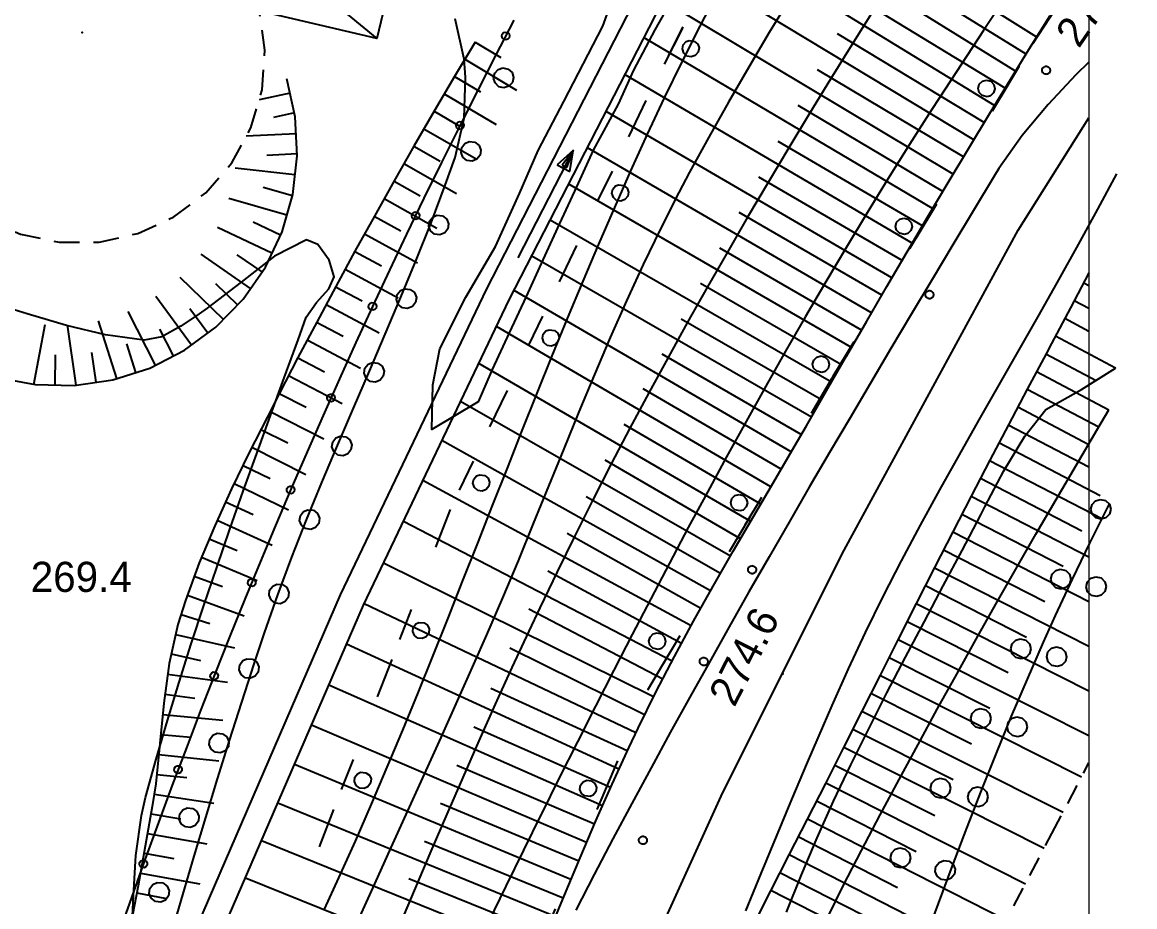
# Model space of a CAD drawing. Extents: x 1518652 to 1519378, y 5069750 to 5070202.
# Drawn here: x 1519034 to 1519089.3, y 5070062.6 to 5070106.6 of the extents above; entities that cross this region are included whole.
import ezdxf

# ---------------------------------------------------------------- set-up
doc = ezdxf.new("R2010")
doc.units = 0
doc.header["$MEASUREMENT"] = 0
for name, pattern in [('L04', [0]), ('L10', [1.7, 1, -0.7]), ('L42', [8, -3, 2, -3])]:
    doc.linetypes.add(name, pattern=pattern)
for name, color, linetype in [('1100_FSbinario', 5, 'Continuous'), ('2321_PEDmarciap', 1, 'L10'), ('3007_TETTOIE', 2, 'Continuous'), ('3054_CANCmuro', 1, 'L04'), ('3854_MTtr', 4, 'Continuous'), ('4112_corrente', 1, 'Continuous'), ('4231_SCOLINA', 2, 'Continuous'), ('5110_FILAREalb', 1, 'Continuous'), ('5200_LIMbosco', 1, 'L42'), ('7010_CLDirett', 3, 'Continuous'), ('7012_CLInter', 6, 'Continuous'), ('7111_SCARciglio', 1, 'Continuous'), ('7112_SCARpiede', 1, 'L10'), ('7113_SCARvest', 6, 'Continuous'), ('8321_PQTerra', 2, 'Continuous'), ('SCM_Diagonali', 6, 'Continuous')]:
    doc.layers.add(name, color=color, linetype=linetype)
doc.styles.add('Style00', font='Leroy', dxfattribs={"height": 0.2})

# ---------------------------------------------------------------- blocks, each defined once
blk = doc.blocks.new('S37')
at = {"linetype": 'Continuous'}
for p, q in [((-0.99, -0.01), (-0.97, 0.17)), ((-0.97, 0.17), (-0.93, 0.33)), ((-0.93, 0.33), (-0.87, 0.47)), ((-0.87, 0.47), (-0.79, 0.6)), ((-0.79, 0.6), (-0.68, 0.71)), ((-0.68, 0.71), (-0.58, 0.8)), ((-0.58, 0.8), (-0.49, 0.87)), ((-0.49, 0.87), (-0.37, 0.93)), ((-0.37, 0.93), (-0.26, 0.97)), ((-0.26, 0.97), (-0.13, 0.99)), ((-0.13, 0.99), (-0.01, 1)), ((-0.01, 1), (0.15, 0.99)), ((0.15, 0.99), (0.35, 0.94)), ((0.35, 0.94), (0.55, 0.82)), ((0.55, 0.82), (0.68, 0.73)), ((0.68, 0.73), (0.77, 0.62)), ((0.77, 0.62), (0.87, 0.5)), ((0.87, 0.5), (0.93, 0.39)), ((0.93, 0.39), (0.99, 0.23)), ((0.99, 0.23), (1.01, 0.09)), ((1.01, 0.09), (1.03, -0.03)), ((-0.97, -0.15), (-0.99, -0.01)), ((-0.94, -0.26), (-0.97, -0.15)), ((-0.9, -0.4), (-0.94, -0.26)), ((-0.84, -0.51), (-0.9, -0.4)), ((-0.78, -0.61), (-0.84, -0.51)), ((-0.66, -0.71), (-0.78, -0.61)), ((-0.57, -0.8), (-0.66, -0.71)), ((-0.49, -0.87), (-0.57, -0.8)), ((-0.36, -0.93), (-0.49, -0.87)), ((-0.22, -0.98), (-0.36, -0.93)), ((-0.06, -1.01), (-0.22, -0.98)), ((0.07, -1.02), (-0.06, -1.01)), ((0.22, -1.01), (0.07, -1.02)), ((0.36, -0.97), (0.22, -1.01)), ((0.52, -0.89), (0.36, -0.97)), ((0.65, -0.81), (0.52, -0.89)), ((0.78, -0.68), (0.65, -0.81)), ((0.87, -0.56), (0.78, -0.68)), ((0.93, -0.45), (0.87, -0.56)), ((0.98, -0.3), (0.93, -0.45)), ((1.01, -0.17), (0.98, -0.3)), ((1.03, -0.03), (1.01, -0.17))]:
    blk.add_line(p, q, dxfattribs=at)
blk = doc.blocks.new('Q0050033')
at = {"linetype": 'Continuous'}
for p, q in [((-0.494, -0.007), (-0.432, 0.248)), ((-0.432, 0.248), (-0.25, 0.429)), ((-0.25, 0.429), (-0.003, 0.496)), ((-0.003, 0.496), (0.245, 0.431)), ((0.245, 0.431), (0.428, 0.253)), ((0.428, 0.253), (0.499, -0.001)), ((-0.412, -0.274), (-0.494, -0.007)), ((-0.243, -0.434), (-0.412, -0.274)), ((0.002, -0.497), (-0.243, -0.434)), ((0.246, -0.431), (0.002, -0.497)), ((0.425, -0.253), (0.246, -0.431)), ((0.499, -0.001), (0.425, -0.253))]:
    blk.add_line(p, q, dxfattribs=at)
blk = doc.blocks.new('S69')
at = {"linetype": 'Continuous'}
for p, q in [((-0.01, 6.011), (-0.391, 4.986)), ((-0.01, 5.97), (-0.159, 5.085)), ((-0.01, -0.012), (-0.01, 6.011)), ((0.1, 5.085), (-0.01, 6.011)), ((0.318, 4.986), (-0.01, 5.97)), ((-0.391, 4.986), (0.318, 4.986)), ((-0.159, 5.085), (0.1, 5.085))]:
    blk.add_line(p, q, dxfattribs=at)
blk = doc.blocks.new('Q0050013')
at = {"linetype": 'Continuous'}
for p, q in [((-0.194, -0.003), (-0.17, 0.098)), ((-0.17, 0.098), (-0.099, 0.169)), ((-0.099, 0.169), (-0.001, 0.195)), ((-0.001, 0.195), (0.096, 0.17)), ((0.096, 0.17), (0.169, 0.1)), ((0.169, 0.1), (0.197, -0.001)), ((-0.162, -0.108), (-0.194, -0.003)), ((-0.096, -0.171), (-0.162, -0.108)), ((0.001, -0.196), (-0.096, -0.171)), ((0.097, -0.17), (0.001, -0.196)), ((0.168, -0.1), (0.097, -0.17)), ((0.197, -0.001), (0.168, -0.1))]:
    blk.add_line(p, q, dxfattribs=at)
blk = doc.blocks.new('Q0210080')
at = {"linetype": 'Continuous'}
for p, q in [((-0.361, 1.041), (-0.217, 1.184)), ((-0.217, 1.184), (-0.008, 1.24)), ((-0.008, 1.24), (0.202, 1.186)), ((0.202, 1.186), (0.354, 1.038)), ((-0.41, 0.835), (-0.361, 1.041)), ((-0.333, 0.581), (-0.41, 0.835)), ((-0.211, 0.466), (-0.333, 0.581)), ((0.35, 0.618), (0.198, 0.466)), ((0.412, 0.83), (0.35, 0.618)), ((0.354, 1.038), (0.412, 0.83)), ((-0.797, 0), (0.81, -0.01)), ((-0.004, 0.412), (-0.211, 0.466)), ((0.198, 0.466), (-0.004, 0.412))]:
    blk.add_line(p, q, dxfattribs=at)

msp = doc.modelspace()

# ---------------------------------------------------------------- linework, layer by layer
at = {"linetype": 'Continuous', "lineweight": 0, "elevation": 278.511}
msp.add_lwpolyline([(1518671.752, 5070152.927), (1519087.071, 5070152.927), (1519087.071, 5069856.255), (1518671.752, 5069856.255)], close=True, dxfattribs=at)
at = {"layer": '1100_FSbinario', "color": 18, "linetype": 'Continuous', "true_color": 0x000000}
msp.add_polyline3d([(1518993.604, 5069856.255, 276.795), (1519000.138, 5069875.386, 276.712), (1519008.654, 5069900.502, 276.522), (1519016.438, 5069923.927, 276.366), (1519022.07, 5069940.037, 276.31), (1519031.146, 5069966.872, 276.24), (1519042.739, 5070000.962, 275.944), (1519049.944, 5070022.033, 275.57), (1519056.926, 5070041.164, 275.492), (1519062.423, 5070054.058, 275.21), (1519068.867, 5070068.255, 274.964), (1519074.893, 5070080.319, 274.562), (1519083.549, 5070096.238, 274.315), (1519087.071, 5070101.829, 274.209)], dxfattribs=at)
at = {"layer": '2321_PEDmarciap', "color": 18, "linetype": 'L10', "true_color": 0x000000}
msp.add_polyline3d([(1519027.687, 5070103.136, 266.121), (1519028.264, 5070101.244, 266.121), (1519029.228, 5070099.518, 266.121), (1519030.536, 5070098.034, 266.121), (1519032.128, 5070096.861, 266.121), (1519033.933, 5070096.052, 266.121), (1519035.868, 5070095.643, 266.121), (1519037.846, 5070095.654, 266.121), (1519039.776, 5070096.082, 266.121), (1519041.572, 5070096.909, 266.121), (1519043.153, 5070098.098, 266.121), (1519044.446, 5070099.595, 266.121), (1519045.392, 5070101.331, 266.121), (1519045.95, 5070103.229, 266.121), (1519046.093, 5070105.201, 266.121), (1519045.816, 5070107.159, 266.121)], dxfattribs=at)
at = {"layer": '3007_TETTOIE', "color": 18, "linetype": 'Continuous', "true_color": 0x000000}
msp.add_polyline3d([(1519046.404, 5070110.104, 265.832), (1519052.354, 5070108.698, 265.832), (1519051.664, 5070105.778, 265.832), (1519045.715, 5070107.183, 265.832)], close=True, dxfattribs=at)
at = {"layer": '3054_CANCmuro', "color": 18, "linetype": 'L04', "true_color": 0x000000}
msp.add_polyline3d([(1519058.479, 5070106.701, 263.815), (1519057.563, 5070104.938, 263.815), (1519056.657, 5070103.17, 263.815), (1519055.763, 5070101.397, 263.815), (1519054.878, 5070099.618, 263.815), (1519054.004, 5070097.834, 263.815), (1519053.141, 5070096.045, 263.815), (1519052.289, 5070094.251, 263.815), (1519051.447, 5070092.452, 263.815), (1519050.616, 5070090.648, 263.815), (1519049.795, 5070088.839, 263.815), (1519048.986, 5070087.025, 263.815), (1519048.187, 5070085.207, 263.815), (1519047.399, 5070083.383, 263.815), (1519046.622, 5070081.555, 263.815), (1519045.855, 5070079.723, 263.815), (1519045.1, 5070077.885, 263.815), (1519044.355, 5070076.044, 263.815), (1519043.622, 5070074.198, 263.815), (1519042.899, 5070072.348, 263.815), (1519042.188, 5070070.493, 263.815), (1519041.487, 5070068.634, 263.815), (1519040.798, 5070066.771, 263.815), (1519040.12, 5070064.905, 263.815), (1519039.452, 5070063.034, 263.815), (1519038.796, 5070061.159, 263.815)], dxfattribs=at)
at = {"layer": '4231_SCOLINA', "color": 18, "linetype": 'Continuous', "true_color": 0x000000}
for points in [[(1519020.812, 5069992.64, 268.644), (1519027.666, 5070017.103, 268.575), (1519032.467, 5070034.685, 267.708), (1519035.846, 5070044.455, 266.46), (1519042.49, 5070061.067, 265.12), (1519049.852, 5070078.102, 264.309), (1519057.121, 5070093.331, 263.717), (1519064.389, 5070107.465, 263.583), (1519074.235, 5070127.306, 263.562), (1519079.3, 5070136.327, 263.04), (1519087.071, 5070148.478, 262.518)], [(1519021.822, 5069991.609, 268.645), (1519028.871, 5070016.77, 268.575), (1519033.661, 5070034.316, 267.708), (1519037.018, 5070044.018, 266.46), (1519043.644, 5070060.587, 265.12), (1519050.99, 5070077.585, 264.309), (1519058.241, 5070092.776, 263.717), (1519065.505, 5070106.901, 263.583), (1519075.34, 5070126.722, 263.562), (1519080.373, 5070135.684, 263.04), (1519087.071, 5070146.159, 262.587)]]:
    msp.add_polyline3d(points, dxfattribs=at)
at = {"layer": '5200_LIMbosco', "color": 18, "linetype": 'L42', "true_color": 0x000000}
msp.add_polyline3d([(1519088.459, 5070144.836, 263.736), (1519087.565, 5070143.545, 263.773), (1519077.627, 5070127.744, 265.592), (1519065.039, 5070102.692, 266.185), (1519055.298, 5070082.339, 265.818), (1519044.259, 5070053.889, 267.045), (1519034.889, 5070029.919, 268.152), (1519031.384, 5070011.351, 269.71), (1519028.483, 5070004.389, 269.76), (1519027.4, 5069994.091, 271.79), (1519030.38, 5069990.446, 274.576), (1519034.954, 5069997.802, 274.844), (1519042.519, 5070015.963, 273.849), (1519049.391, 5070034.131, 273.363), (1519056.653, 5070053.252, 272.707), (1519065.127, 5070073.365, 272.651), (1519074.358, 5070088.984, 272.009), (1519084.293, 5070105.557, 272.39), (1519087.071, 5070109.766, 272.185)], dxfattribs=at)
at = {"layer": '7010_CLDirett', "color": 18, "linetype": 'Continuous', "true_color": 0x000000}
for points in [[(1519076.331, 5070107.156, 270), (1519075.272, 5070105.462, 270), (1519074.22, 5070103.762, 270), (1519073.176, 5070102.054, 270), (1519072.14, 5070100.34, 270), (1519071.114, 5070098.62, 270), (1519070.097, 5070096.892, 270), (1519069.091, 5070095.158, 270), (1519068.096, 5070093.417, 270), (1519067.112, 5070091.669, 270), (1519066.142, 5070089.915, 270), (1519065.184, 5070088.154, 270), (1519064.241, 5070086.386, 270), (1519063.312, 5070084.611, 270), (1519062.398, 5070082.83, 270), (1519061.501, 5070081.042, 270), (1519060.62, 5070079.246, 270), (1519059.756, 5070077.444, 270), (1519059.215, 5070076.291, 270), (1519058.377, 5070074.479, 270), (1519057.551, 5070072.661, 270), (1519056.735, 5070070.838, 270), (1519055.929, 5070069.01, 270), (1519055.132, 5070067.178, 270), (1519054.344, 5070065.342, 270), (1519053.563, 5070063.502, 270), (1519052.79, 5070061.659, 270)], [(1519074.08, 5070062.054, 270), (1519074.84, 5070063.618, 270), (1519075.758, 5070065.383, 270), (1519076.687, 5070067.145, 270), (1519077.625, 5070068.902, 270), (1519078.572, 5070070.657, 270), (1519079.528, 5070072.408, 270), (1519080.492, 5070074.156, 270), (1519081.465, 5070075.9, 270), (1519082.446, 5070077.641, 270), (1519083.435, 5070079.378, 270), (1519084.431, 5070081.113, 270), (1519085.434, 5070082.844, 270), (1519086.444, 5070084.572, 270), (1519087.461, 5070086.298, 270), (1519088.056, 5070087.3, 270)]]:
    msp.add_polyline3d(points, dxfattribs=at)
at = {"layer": '7012_CLInter', "color": 18, "linetype": 'Continuous', "true_color": 0x000000}
for points in [[(1519066.481, 5070107.993, 264), (1519065.475, 5070106.211, 264), (1519064.428, 5070104.209, 264), (1519063.653, 5070102.515, 264), (1519062.411, 5070100.223, 264), (1519061.58, 5070098.402, 264), (1519060.749, 5070096.582, 264), (1519059.915, 5070094.762, 264), (1519059.079, 5070092.945, 264), (1519058.239, 5070091.129, 264), (1519057.394, 5070089.316, 264), (1519057.341, 5070089.202, 264), (1519056.693, 5070087.705, 264), (1519054.398, 5070086.318, 264), (1519054.438, 5070088.543, 264), (1519054.798, 5070090.348, 264), (1519056.077, 5070092.908, 264), (1519057.556, 5070095.427, 264), (1519058.756, 5070098.072, 264), (1519059.675, 5070100.213, 264), (1519060.954, 5070102.647, 264), (1519062.9, 5070106.397, 264), (1519063.605, 5070108.38, 264)], [(1519068.631, 5070108.167, 266), (1519067.714, 5070106.4, 266), (1519066.822, 5070104.619, 266), (1519065.953, 5070102.825, 266), (1519065.106, 5070101.02, 266), (1519064.279, 5070099.203, 266), (1519063.469, 5070097.377, 266), (1519062.675, 5070095.543, 266), (1519061.895, 5070093.701, 266), (1519061.127, 5070091.852, 266), (1519060.369, 5070089.997, 266), (1519059.619, 5070088.138, 266), (1519058.876, 5070086.275, 266), (1519058.137, 5070084.41, 266), (1519057.4, 5070082.543, 266), (1519056.664, 5070080.676, 266), (1519055.927, 5070078.809, 266), (1519055.187, 5070076.943, 266), (1519054.442, 5070075.081, 266), (1519053.69, 5070073.221, 266), (1519052.929, 5070071.366, 266), (1519052.157, 5070069.517, 266), (1519051.373, 5070067.675, 266), (1519050.574, 5070065.84, 266), (1519049.758, 5070064.013, 266), (1519049.046, 5070062.457, 266)], [(1519072.219, 5070107.782, 268), (1519071.174, 5070106.073, 268), (1519070.149, 5070104.353, 268), (1519069.147, 5070102.622, 268), (1519068.167, 5070100.88, 268), (1519067.213, 5070099.126, 268), (1519066.679, 5070098.116, 268), (1519065.775, 5070096.338, 268), (1519064.908, 5070094.541, 268), (1519064.074, 5070092.726, 268), (1519063.267, 5070090.898, 268), (1519062.481, 5070089.059, 268), (1519061.71, 5070087.211, 268), (1519060.95, 5070085.357, 268), (1519060.196, 5070083.501, 268), (1519059.44, 5070081.645, 268), (1519058.679, 5070079.791, 268), (1519057.907, 5070077.943, 268), (1519057.118, 5070076.104, 268), (1519056.474, 5070074.648, 268), (1519055.655, 5070072.824, 268), (1519054.834, 5070071, 268), (1519054.011, 5070069.177, 268), (1519053.188, 5070067.354, 268), (1519052.363, 5070065.532, 268), (1519051.537, 5070063.711, 268), (1519050.71, 5070061.89, 268)], [(1519082.923, 5070107.841, 272), (1519081.82, 5070106.175, 272), (1519080.725, 5070104.504, 272), (1519079.637, 5070102.829, 272), (1519079.225, 5070102.191, 272), (1519078.15, 5070100.508, 272), (1519077.09, 5070098.815, 272), (1519076.043, 5070097.112, 272), (1519075.009, 5070095.401, 272), (1519073.988, 5070093.681, 272), (1519072.978, 5070091.953, 272), (1519071.98, 5070090.218, 272), (1519070.994, 5070088.476, 272), (1519070.018, 5070086.728, 272), (1519069.052, 5070084.973, 272), (1519068.096, 5070083.213, 272), (1519067.148, 5070081.448, 272), (1519066.21, 5070079.679, 272), (1519065.279, 5070077.905, 272), (1519064.357, 5070076.128, 272), (1519063.441, 5070074.347, 272), (1519062.532, 5070072.564, 272), (1519061.63, 5070070.778, 272), (1519060.733, 5070068.991, 272), (1519059.841, 5070067.202, 272), (1519059.833, 5070067.185, 272), (1519058.948, 5070065.393, 272), (1519058.071, 5070063.597, 272), (1519057.203, 5070061.796, 272)], [(1519041.457, 5070061.25, 266), (1519042.014, 5070063.178, 266), (1519042.581, 5070065.103, 266), (1519043.157, 5070067.025, 266), (1519043.744, 5070068.942, 266), (1519044.341, 5070070.856, 266), (1519044.948, 5070072.764, 266), (1519045.567, 5070074.666, 266), (1519046.079, 5070076.211, 266), (1519046.736, 5070078.098, 266), (1519047.435, 5070079.972, 266), (1519048.167, 5070081.835, 266), (1519048.926, 5070083.689, 266), (1519049.704, 5070085.537, 266), (1519050.493, 5070087.381, 266), (1519051.287, 5070089.222, 266), (1519052.078, 5070091.064, 266), (1519052.857, 5070092.908, 266), (1519053.619, 5070094.757, 266), (1519054.355, 5070096.613, 266), (1519055.059, 5070098.477, 266), (1519055.552, 5070099.86, 266), (1519055.996, 5070101.824, 266), (1519056.068, 5070103.851, 266), (1519055.994, 5070104.76, 266), (1519055.56, 5070106.761, 266)], [(1519087.071, 5070104.602, 274), (1519086.424, 5070103.973, 274), (1519085.034, 5070102.503, 274), (1519083.741, 5070100.955, 274), (1519082.588, 5070099.318, 274), (1519082.349, 5070098.93, 274), (1519081.322, 5070097.22, 274), (1519080.296, 5070095.509, 274), (1519079.271, 5070093.794, 274), (1519078.247, 5070092.078, 274), (1519077.225, 5070090.359, 274), (1519076.205, 5070088.637, 274), (1519075.188, 5070086.912, 274), (1519074.175, 5070085.185, 274), (1519073.165, 5070083.454, 274), (1519072.16, 5070081.72, 274), (1519071.16, 5070079.983, 274), (1519070.165, 5070078.243, 274), (1519069.177, 5070076.499, 274), (1519068.195, 5070074.751, 274), (1519067.22, 5070073, 274), (1519066.253, 5070071.245, 274), (1519065.294, 5070069.485, 274), (1519064.343, 5070067.722, 274), (1519063.402, 5070065.954, 274), (1519062.471, 5070064.183, 274), (1519061.549, 5070062.406, 274)], [(1519070.006, 5070062.377, 274), (1519070.765, 5070064.226, 274), (1519071.531, 5070066.072, 274), (1519072.302, 5070067.915, 274), (1519073.08, 5070069.755, 274), (1519073.864, 5070071.592, 274), (1519074.295, 5070072.593, 274), (1519075.106, 5070074.417, 274), (1519075.956, 5070076.224, 274), (1519076.84, 5070078.015, 274), (1519077.753, 5070079.793, 274), (1519078.691, 5070081.56, 274), (1519079.65, 5070083.318, 274), (1519080.624, 5070085.068, 274), (1519081.61, 5070086.813, 274), (1519082.603, 5070088.555, 274), (1519083.599, 5070090.295, 274), (1519084.592, 5070092.036, 274), (1519085.579, 5070093.78, 274), (1519086.556, 5070095.528, 274), (1519087.517, 5070097.282, 274), (1519088.458, 5070099.046, 274)], [(1519039.457, 5070061.109, 268), (1519039.554, 5070063.125, 268), (1519039.681, 5070065.136, 268), (1519039.953, 5070067.114, 268), (1519040.158, 5070068.008, 268), (1519040.685, 5070069.929, 268), (1519041.242, 5070071.846, 268), (1519041.824, 5070073.757, 268), (1519042.43, 5070075.664, 268), (1519043.055, 5070077.567, 268), (1519043.697, 5070079.466, 268), (1519044.353, 5070081.361, 268), (1519045.02, 5070083.252, 268), (1519045.695, 5070085.139, 268), (1519046.376, 5070087.023, 268), (1519047.059, 5070088.904, 268), (1519047.741, 5070090.782, 268), (1519048.15, 5070091.913, 268), (1519048.651, 5070092.651, 268), (1519049.268, 5070093.326, 268), (1519049.531, 5070093.929, 268), (1519049.291, 5070094.746, 268), (1519048.733, 5070095.536, 268), (1519048.16, 5070095.762, 268), (1519046.578, 5070094.952, 268), (1519044.921, 5070093.665, 268), (1519043.228, 5070092.357, 268), (1519042.819, 5070092.089, 268), (1519041.914, 5070091.475, 268), (1519040.971, 5070090.936, 268), (1519040.091, 5070090.766, 268), (1519038.168, 5070091.029, 268), (1519036.221, 5070091.502, 268), (1519034.266, 5070092.083, 268), (1519032.322, 5070092.671, 268)], [(1519072.036, 5070062.314, 272), (1519072.77, 5070064.172, 272), (1519073.551, 5070066.01, 272), (1519074.374, 5070067.831, 272), (1519075.232, 5070069.638, 272), (1519076.118, 5070071.433, 272), (1519077.027, 5070073.219, 272), (1519077.952, 5070074.997, 272), (1519078.887, 5070076.771, 272), (1519079.825, 5070078.542, 272), (1519080.76, 5070080.312, 272), (1519081.686, 5070082.086, 272), (1519081.892, 5070082.484, 272), (1519082.83, 5070084.275, 272), (1519083.876, 5070086.002, 272), (1519084.922, 5070087.32, 272), (1519086.693, 5070088.313, 272), (1519088.382, 5070089.371, 272), (1519088.395, 5070089.39, 272)], [(1519078.9, 5070060.861, 268), (1519079.586, 5070062.742, 268), (1519080.285, 5070064.62, 268), (1519080.996, 5070066.492, 268), (1519081.723, 5070068.358, 268), (1519082.466, 5070070.216, 268), (1519083.226, 5070072.066, 268), (1519084.006, 5070073.907, 268), (1519084.806, 5070075.737, 268), (1519085.403, 5070077.066, 268), (1519086.245, 5070078.875, 268), (1519087.116, 5070080.673, 268), (1519088.013, 5070082.458, 268), (1519088.088, 5070082.604, 268)]]:
    msp.add_polyline3d(points, dxfattribs=at)
at = {"layer": '7111_SCARciglio', "color": 18, "linetype": 'Continuous', "true_color": 0x000000}
for points in [[(1519060.235, 5070061.308, 274.159), (1519060.993, 5070063.161, 274.068), (1519061.762, 5070065.008, 273.976), (1519062.546, 5070066.846, 273.884), (1519063.353, 5070068.675, 273.793), (1519064.186, 5070070.491, 273.701), (1519064.648, 5070071.463, 273.652), (1519065.535, 5070073.253, 273.635), (1519066.458, 5070075.026, 273.618), (1519067.412, 5070076.783, 273.6), (1519068.389, 5070078.529, 273.583), (1519069.384, 5070080.266, 273.566), (1519070.39, 5070081.998, 273.549), (1519071.4, 5070083.727, 273.532), (1519072.407, 5070085.456, 273.514), (1519073.018, 5070086.512, 273.504), (1519074.016, 5070088.245, 273.517), (1519075.015, 5070089.978, 273.53), (1519076.016, 5070091.71, 273.543), (1519077.02, 5070093.44, 273.556), (1519078.028, 5070095.168, 273.569), (1519079.042, 5070096.892, 273.582), (1519080.061, 5070098.613, 273.595), (1519081.088, 5070100.329, 273.608), (1519082.123, 5070102.041, 273.621), (1519083.167, 5070103.746, 273.634), (1519084.086, 5070105.227, 273.645), (1519085.147, 5070106.922, 273.619)], [(1519056.541, 5070105.607, 267.475), (1519055.519, 5070103.889, 267.604), (1519054.507, 5070102.164, 267.733), (1519053.506, 5070100.432, 267.862), (1519052.516, 5070098.693, 267.991), (1519051.537, 5070096.947, 268.12), (1519050.57, 5070095.195, 268.25), (1519049.613, 5070093.437, 268.379), (1519048.668, 5070091.673, 268.508), (1519047.735, 5070089.904, 268.637), (1519046.814, 5070088.129, 268.766), (1519046.217, 5070086.964, 268.85), (1519045.314, 5070085.175, 268.838), (1519044.434, 5070083.367, 268.825), (1519043.597, 5070081.539, 268.812), (1519042.827, 5070079.688, 268.8), (1519042.143, 5070077.814, 268.787), (1519041.767, 5070076.624, 268.78), (1519041.328, 5070074.69, 268.74), (1519041.065, 5070072.707, 268.7), (1519040.877, 5070070.703, 268.66), (1519040.665, 5070068.702, 268.619), (1519040.493, 5070067.56, 268.596), (1519040.146, 5070065.589, 268.646), (1519039.789, 5070063.619, 268.696), (1519039.407, 5070061.652, 268.746)], [(1519024.05, 5070100.43, 267.976), (1519024.191, 5070098.496, 267.976), (1519024.647, 5070096.611, 267.976), (1519025.405, 5070094.826, 267.976), (1519026.444, 5070093.189, 267.976), (1519027.737, 5070091.743, 267.976), (1519029.249, 5070090.528, 267.976), (1519030.939, 5070089.577, 267.976), (1519032.761, 5070088.914, 267.976), (1519034.668, 5070088.559, 267.976), (1519036.607, 5070088.519, 267.976), (1519038.526, 5070088.797, 267.976), (1519040.374, 5070089.385, 267.976), (1519042.101, 5070090.267, 267.976), (1519043.661, 5070091.42, 267.976), (1519045.012, 5070092.812, 267.976), (1519046.117, 5070094.406, 267.976), (1519046.946, 5070096.158, 267.976), (1519047.478, 5070098.024, 267.976), (1519047.698, 5070099.95, 267.976), (1519047.6, 5070101.887, 267.976), (1519047.187, 5070103.782, 267.976)], [(1519087.071, 5070094.129, 273.53), (1519086.146, 5070092.374, 273.583), (1519085.207, 5070090.608, 273.637), (1519084.934, 5070090.099, 273.652), (1519083.994, 5070088.334, 273.686), (1519083.061, 5070086.565, 273.72), (1519082.135, 5070084.792, 273.754), (1519081.215, 5070083.016, 273.788), (1519080.301, 5070081.238, 273.822), (1519079.391, 5070079.457, 273.856), (1519078.485, 5070077.673, 273.89), (1519077.582, 5070075.889, 273.923), (1519076.681, 5070074.103, 273.957), (1519075.782, 5070072.316, 273.991), (1519074.884, 5070070.529, 274.025), (1519074.871, 5070070.504, 274.026), (1519073.968, 5070068.719, 274.069), (1519073.059, 5070066.936, 274.113), (1519072.147, 5070065.155, 274.157), (1519071.237, 5070063.372, 274.2), (1519070.333, 5070061.587, 274.244)]]:
    msp.add_polyline3d(points, dxfattribs=at)
at = {"layer": '7112_SCARpiede', "color": 18, "linetype": 'L10', "true_color": 0x000000}
msp.add_polyline3d([(1519050.566, 5069989.781, 270.535), (1519060.303, 5070014.637, 269.978), (1519067.281, 5070030.971, 268.998), (1519074.648, 5070046.061, 267.63), (1519085.223, 5070066.215, 266.855), (1519087.071, 5070069.746, 266.829)], dxfattribs=at)
at = {"layer": '7113_SCARvest', "color": 18, "linetype": 'Continuous', "true_color": 0x000000}
for points in [[(1519084.479, 5070105.855, 0), (1519069.608, 5070115.169, 0)], [(1519083.423, 5070104.158, 0), (1519068.681, 5070113.302, 0)], [(1519082.377, 5070102.455, 0), (1519067.745, 5070111.416, 0)], [(1519081.341, 5070100.747, 0), (1519066.812, 5070109.535, 0)], [(1519083.95, 5070105.008, 0), (1519076.539, 5070109.605, 0)], [(1519082.9, 5070103.308, 0), (1519075.545, 5070107.811, 0)], [(1519080.313, 5070099.033, 0), (1519065.884, 5070107.665, 0)], [(1519056.541, 5070105.607, 0), (1519057.83, 5070104.839, 0)], [(1519079.292, 5070097.315, 0), (1519064.946, 5070105.815, 0)], [(1519081.858, 5070101.603, 0), (1519074.558, 5070106.018, 0)], [(1519056.03, 5070104.747, 0), (1519058.608, 5070103.213, 0)], [(1519055.517, 5070103.886, 0), (1519056.811, 5070103.128, 0)], [(1519078.278, 5070095.592, 0), (1519064.003, 5070103.981, 0)], [(1519080.826, 5070099.891, 0), (1519073.578, 5070104.227, 0)], [(1519047.344, 5070103.06, 0), (1519045.801, 5070102.723, 0)], [(1519055.011, 5070103.024, 0), (1519057.599, 5070101.506, 0)], [(1519079.802, 5070098.175, 0), (1519072.603, 5070102.44, 0)], [(1519047.557, 5070102.083, 0), (1519046.519, 5070101.856, 0)], [(1519054.505, 5070102.16, 0), (1519055.803, 5070101.409, 0)], [(1519077.269, 5070093.866, 0), (1519063.065, 5070102.156, 0)], [(1519054.004, 5070101.294, 0), (1519056.602, 5070099.793, 0)], [(1519047.643, 5070101.039, 0), (1519045.164, 5070100.914, 0)], [(1519078.785, 5070096.454, 0), (1519071.623, 5070100.663, 0)], [(1519047.693, 5070100.04, 0), (1519046.182, 5070099.964, 0)], [(1519053.503, 5070100.426, 0), (1519054.807, 5070099.684, 0)], [(1519076.264, 5070092.138, 0), (1519062.131, 5070100.34, 0)], [(1519053.008, 5070099.557, 0), (1519055.616, 5070098.073, 0)], [(1519047.589, 5070098.997, 0), (1519044.608, 5070099.337, 0)], [(1519077.773, 5070094.73, 0), (1519070.648, 5070098.888, 0)], [(1519047.459, 5070097.957, 0), (1519046.002, 5070098.372, 0)], [(1519052.513, 5070098.686, 0), (1519053.821, 5070097.953, 0)], [(1519075.263, 5070090.407, 0), (1519061.202, 5070098.535, 0)], [(1519047.185, 5070096.995, 0), (1519044.3, 5070097.818, 0)], [(1519052.023, 5070097.814, 0), (1519054.64, 5070096.347, 0)], [(1519051.533, 5070096.94, 0), (1519052.846, 5070096.215, 0)], [(1519074.264, 5070088.675, 0), (1519060.278, 5070096.738, 0)], [(1519076.766, 5070093.003, 0), (1519069.678, 5070097.117, 0)], [(1519046.442, 5070095.092, 0), (1519043.73, 5070096.376, 0)], [(1519046.869, 5070095.996, 0), (1519045.508, 5070096.64, 0)], [(1519051.05, 5070096.065, 0), (1519053.676, 5070094.614, 0)], [(1519045.382, 5070093.346, 0), (1519042.916, 5070095.055, 0)], [(1519045.952, 5070094.168, 0), (1519044.719, 5070095.022, 0)], [(1519050.566, 5070095.188, 0), (1519051.883, 5070094.471, 0)], [(1519075.763, 5070091.273, 0), (1519068.712, 5070095.349, 0)], [(1519073.266, 5070086.942, 0), (1519059.359, 5070094.95, 0)], [(1519044.037, 5070091.807, 0), (1519041.884, 5070093.896, 0)], [(1519050.088, 5070094.309, 0), (1519052.723, 5070092.876, 0)], [(1519044.734, 5070092.525, 0), (1519043.657, 5070093.57, 0)], [(1519049.609, 5070093.429, 0), (1519050.931, 5070092.721, 0)], [(1519074.763, 5070089.541, 0), (1519067.75, 5070093.585, 0)], [(1519086.808, 5070093.629, 0), (1519087.071, 5070093.49, 0)], [(1519042.447, 5070090.523, 0), (1519040.664, 5070092.936, 0)], [(1519072.264, 5070085.209, 0), (1519058.48, 5070093.241, 0)], [(1519043.252, 5070091.117, 0), (1519042.36, 5070092.323, 0)], [(1519049.137, 5070092.548, 0), (1519051.781, 5070091.131, 0)], [(1519086.341, 5070092.745, 0), (1519087.071, 5070092.359, 0)], [(1519038.726, 5070088.861, 0), (1519037.815, 5070091.725, 0)], [(1519040.659, 5070089.531, 0), (1519039.295, 5070092.202, 0)], [(1519073.765, 5070087.809, 0), (1519066.791, 5070091.824, 0)], [(1519085.873, 5070091.862, 0), (1519087.071, 5070091.225, 0)], [(1519034.61, 5070088.569, 0), (1519035.165, 5070091.549, 0)], [(1519036.706, 5070088.533, 0), (1519036.272, 5070091.527, 0)], [(1519041.55, 5070089.986, 0), (1519040.868, 5070091.321, 0)], [(1519048.664, 5070091.664, 0), (1519049.991, 5070090.965, 0)], [(1519071.256, 5070083.481, 0), (1519057.609, 5070091.453, 0)], [(1519039.679, 5070089.164, 0), (1519039.224, 5070090.593, 0)], [(1519048.197, 5070090.78, 0), (1519050.851, 5070089.38, 0)], [(1519085.404, 5070090.979, 0), (1519088.395, 5070089.39, 0)], [(1519035.658, 5070088.538, 0), (1519035.688, 5070090.038, 0)], [(1519037.695, 5070088.677, 0), (1519037.48, 5070090.161, 0)], [(1519072.766, 5070086.075, 0), (1519065.84, 5070090.079, 0)], [(1519084.933, 5070090.097, 0), (1519087.423, 5070088.77, 0)], [(1519047.73, 5070089.894, 0), (1519049.061, 5070089.203, 0)], [(1519070.249, 5070081.754, 0), (1519056.728, 5070089.607, 0)], [(1519047.269, 5070089.006, 0), (1519049.932, 5070087.624, 0)], [(1519084.463, 5070089.214, 0), (1519088.056, 5070087.3, 0)], [(1519046.808, 5070088.117, 0), (1519048.143, 5070087.433, 0)], [(1519071.76, 5070084.345, 0), (1519064.897, 5070088.344, 0)], [(1519083.992, 5070088.331, 0), (1519087.553, 5070086.453, 0)], [(1519069.246, 5070080.026, 0), (1519055.824, 5070087.712, 0)], [(1519083.526, 5070087.446, 0), (1519087.071, 5070085.576, 0)], [(1519046.352, 5070087.227, 0), (1519049.022, 5070085.859, 0)], [(1519045.899, 5070086.334, 0), (1519047.238, 5070085.658, 0)], [(1519070.752, 5070082.618, 0), (1519063.965, 5070086.582, 0)], [(1519083.059, 5070086.56, 0), (1519087.071, 5070084.464, 0)], [(1519068.256, 5070078.291, 0), (1519054.898, 5070085.772, 0)], [(1519082.596, 5070085.674, 0), (1519087.627, 5070083.046, 0)], [(1519045.448, 5070085.441, 0), (1519048.126, 5070084.089, 0)], [(1519045.005, 5070084.54, 0), (1519046.353, 5070083.883, 0)], [(1519069.746, 5070080.89, 0), (1519063.021, 5070084.796, 0)], [(1519082.132, 5070084.787, 0), (1519087.742, 5070081.88, 0)], [(1519044.567, 5070083.641, 0), (1519047.264, 5070082.328, 0)], [(1519067.284, 5070076.548, 0), (1519053.949, 5070083.785, 0)], [(1519081.672, 5070083.899, 0), (1519086.71, 5070081.289, 0)], [(1519068.749, 5070079.158, 0), (1519062.071, 5070082.983, 0)], [(1519081.212, 5070083.01, 0), (1519087.071, 5070079.997, 0)], [(1519044.141, 5070082.728, 0), (1519045.505, 5070082.104, 0)], [(1519043.725, 5070081.819, 0), (1519046.454, 5070080.571, 0)], [(1519066.337, 5070074.793, 0), (1519052.979, 5070081.752, 0)], [(1519080.755, 5070082.121, 0), (1519085.795, 5070079.529, 0)], [(1519080.297, 5070081.231, 0), (1519087.071, 5070077.77, 0)], [(1519043.327, 5070080.89, 0), (1519044.712, 5070080.313, 0)], [(1519067.768, 5070077.419, 0), (1519061.117, 5070081.143, 0)], [(1519079.842, 5070080.34, 0), (1519084.882, 5070077.765, 0)], [(1519042.943, 5070079.967, 0), (1519045.712, 5070078.814, 0)], [(1519065.42, 5070073.022, 0), (1519051.988, 5070079.675, 0)], [(1519042.583, 5070079.02, 0), (1519043.992, 5070078.506, 0)], [(1519066.807, 5070075.669, 0), (1519060.163, 5070079.275, 0)], [(1519079.387, 5070079.449, 0), (1519087.071, 5070075.544, 0)], [(1519078.934, 5070078.558, 0), (1519083.97, 5070075.999, 0)], [(1519042.24, 5070078.08, 0), (1519045.058, 5070077.052, 0)], [(1519064.538, 5070071.232, 0), (1519051.022, 5070077.652, 0)], [(1519065.874, 5070073.906, 0), (1519059.211, 5070077.378, 0)], [(1519078.481, 5070077.666, 0), (1519087.071, 5070073.318, 0)], [(1519041.923, 5070077.118, 0), (1519043.354, 5070076.667, 0)], [(1519078.029, 5070076.773, 0), (1519083.058, 5070074.229, 0)], [(1519041.655, 5070076.13, 0), (1519044.58, 5070075.466, 0)], [(1519063.696, 5070069.423, 0), (1519050.149, 5070075.638, 0)], [(1519077.577, 5070075.881, 0), (1519087.071, 5070071.094, 0)], [(1519041.433, 5070075.155, 0), (1519042.896, 5070074.823, 0)], [(1519064.976, 5070072.126, 0), (1519058.266, 5070075.449, 0)], [(1519077.127, 5070074.988, 0), (1519082.147, 5070072.457, 0)], [(1519041.255, 5070074.144, 0), (1519044.229, 5070073.749, 0)], [(1519076.677, 5070074.095, 0), (1519086.706, 5070069.048, 0)], [(1519062.88, 5070067.602, 0), (1519049.27, 5070073.605, 0)], [(1519064.113, 5070070.332, 0), (1519057.329, 5070073.444, 0)], [(1519041.124, 5070073.153, 0), (1519042.611, 5070072.955, 0)], [(1519076.227, 5070073.201, 0), (1519081.235, 5070070.681, 0)], [(1519041.012, 5070072.148, 0), (1519043.999, 5070071.868, 0)], [(1519075.778, 5070072.308, 0), (1519085.781, 5070067.28, 0)], [(1519062.087, 5070065.77, 0), (1519048.407, 5070071.608, 0)], [(1519063.283, 5070068.517, 0), (1519056.475, 5070071.52, 0)], [(1519075.329, 5070071.414, 0), (1519080.323, 5070068.904, 0)], [(1519040.919, 5070071.152, 0), (1519042.413, 5070071.012, 0)], [(1519040.82, 5070070.161, 0), (1519043.803, 5070069.845, 0)], [(1519074.88, 5070070.521, 0), (1519084.847, 5070065.498, 0)], [(1519061.313, 5070063.929, 0), (1519047.561, 5070069.652, 0)], [(1519062.479, 5070066.689, 0), (1519055.641, 5070069.608, 0)], [(1519074.429, 5070069.629, 0), (1519079.402, 5070067.114, 0)], [(1519040.714, 5070069.166, 0), (1519042.206, 5070069.008, 0)], [(1519073.978, 5070068.737, 0), (1519083.911, 5070063.714, 0)], [(1519040.588, 5070068.188, 0), (1519043.554, 5070067.74, 0)], [(1519060.552, 5070062.081, 0), (1519046.731, 5070067.731, 0)], [(1519061.697, 5070064.852, 0), (1519054.827, 5070067.711, 0)], [(1519073.524, 5070067.847, 0), (1519078.476, 5070065.321, 0)], [(1519040.431, 5070067.208, 0), (1519041.908, 5070066.948, 0)], [(1519073.069, 5070066.956, 0), (1519082.964, 5070061.908, 0)], [(1519040.258, 5070066.223, 0), (1519043.212, 5070065.703, 0)], [(1519059.799, 5070060.229, 0), (1519045.918, 5070065.85, 0)], [(1519060.93, 5070063.007, 0), (1519054.029, 5070065.828, 0)], [(1519072.614, 5070066.066, 0), (1519077.553, 5070063.538, 0)], [(1519040.083, 5070065.24, 0), (1519041.559, 5070064.972, 0)], [(1519072.158, 5070065.176, 0), (1519082.028, 5070060.125, 0)], [(1519039.904, 5070064.256, 0), (1519042.856, 5070063.721, 0)], [(1519071.703, 5070064.285, 0), (1519076.636, 5070061.767, 0)], [(1519059.049, 5070058.375, 0), (1519045.121, 5070064.006, 0)], [(1519060.174, 5070061.156, 0), (1519053.245, 5070063.962, 0)], [(1519039.722, 5070063.276, 0), (1519041.195, 5070062.991, 0)], [(1519071.249, 5070063.395, 0), (1519081.104, 5070058.363, 0)]]:
    msp.add_polyline3d(points, dxfattribs=at)
at = {"layer": '8321_PQTerra', "color": 18, "linetype": 'Continuous', "true_color": 0x000000}
for p in [(1519037.005, 5070106.081, 265.98), (1519071.844, 5070074.165, 274.597)]:
    msp.add_point(p, dxfattribs=at)
at = {"layer": 'SCM_Diagonali', "color": 18, "linetype": 'Continuous', "true_color": 0x000000}
msp.add_polyline3d([(1519046.404, 5070110.104, 0), (1519051.664, 5070105.778, 0)], dxfattribs=at)

# ---------------------------------------------------------------- block references
at = {"layer": '3054_CANCmuro', "color": 18, "linetype": 'Continuous', "true_color": 0x000000}
for p, xscale, yscale, zscale, rotation in [((1519058.067, 5070105.909, 263.815), 1.000000000206348, 1.000000000206348, 1.000000000206348, 242.5422564835922), ((1519055.793, 5070101.456, 263.815), 0.9999999996900362, 0.9999999996900362, 0.9999999996900362, 243.2234002311831), ((1519053.587, 5070096.969, 263.815), 1.000000000055699, 1.000000000055699, 1.000000000055699, 244.2463497001335), ((1519051.446, 5070092.451, 263.815), 0.9999999998147635, 0.9999999998147635, 0.9999999998147635, 245.2657588528015), ((1519049.376, 5070087.9, 263.815), 0.9999999997633476, 0.9999999997633476, 0.9999999997633476, 245.9461337036519), ((1519047.371, 5070083.319, 263.815), 0.9999999999140992, 0.9999999999140992, 0.9999999999140992, 246.9665465166408), ((1519045.438, 5070078.708, 263.815), 0.9999999996833172, 0.9999999996833172, 0.9999999996833172, 247.6479516974578), ((1519043.572, 5070074.069, 263.815), 1.00000000006313, 1.00000000006313, 1.00000000006313, 248.6667536538759), ((1519041.777, 5070069.403, 263.815), 0.99999999963469, 0.99999999963469, 0.99999999963469, 249.3497647423597), ((1519040.05, 5070064.71, 263.815), 0.9999999998176888, 0.9999999998176888, 0.9999999998176888, 250.3710133109474)]:
    msp.add_blockref('Q0050013', p, dxfattribs=dict(at, xscale=xscale, yscale=yscale, zscale=zscale, rotation=rotation))
at = {"layer": '3854_MTtr', "color": 18, "linetype": 'Continuous', "true_color": 0x000000, "xscale": 0.2000000029802322, "yscale": 0.2000000029802322, "zscale": 0.2000000029802322}
for p in [(1519084.934, 5070104.201, 273.885), (1519079.131, 5070093.038, 274.54), (1519070.316, 5070079.352, 274.322), (1519067.911, 5070074.781, 274.096), (1519064.887, 5070065.888, 274.9)]:
    msp.add_blockref('S37', p, dxfattribs=at)
at = {"layer": '4112_corrente', "color": 18, "linetype": 'Continuous', "true_color": 0x000000, "xscale": 1.00004249889991, "yscale": 1.00004249889991, "zscale": 1.00004249889991, "rotation": 332.7431282389649}
msp.add_blockref('S69', (1519058.695, 5070094.881), dxfattribs=at)
at = {"layer": '5110_FILAREalb', "color": 18, "linetype": 'Continuous', "true_color": 0x000000}
for p, xscale, yscale, zscale, rotation in [((1519057.963, 5070103.823, 266.841), 0.9999999996051293, 0.9999999996051293, 0.9999999996051293, 241.5277234633436), ((1519056.342, 5070100.167, 267.084), 0.9999999999896436, 0.9999999999896436, 0.9999999999896436, 246.3335801184016), ((1519054.736, 5070096.503, 267.333), 0.9999999999896436, 0.9999999999896436, 0.9999999999896436, 246.3335801184016), ((1519053.13, 5070092.839, 267.582), 0.9999999999896436, 0.9999999999896436, 0.9999999999896436, 246.3335801184016), ((1519051.525, 5070089.176, 267.831), 0.9999999999896436, 0.9999999999896436, 0.9999999999896436, 246.3335801184016), ((1519049.919, 5070085.512, 268.08), 0.9999999999896436, 0.9999999999896436, 0.9999999999896436, 246.3335801184016), ((1519087.658, 5070082.355, 270.024), 0.9999999998136871, 0.9999999998136871, 0.9999999998136871, 240.2497783174895), ((1519048.313, 5070081.849, 268.329), 0.9999999999896436, 0.9999999999896436, 0.9999999999896436, 246.3335801184016), ((1519085.673, 5070078.882, 270.132), 0.9999999998136871, 0.9999999998136871, 0.9999999998136871, 240.2497783174895), ((1519087.425, 5070078.504, 267.689), 1.000000000117413, 1.000000000117413, 1.000000000117413, 60.6300007109935), ((1519046.792, 5070078.15, 268.449), 0.9999999998267364, 0.9999999998267364, 0.9999999998267364, 248.1466269622217), ((1519083.688, 5070075.41, 270.239), 0.9999999998136871, 0.9999999998136871, 0.9999999998136871, 240.2497783174895), ((1519085.463, 5070075.018, 267.955), 1.000000000117413, 1.000000000117413, 1.000000000117413, 60.6300007109935), ((1519045.303, 5070074.437, 268.52), 0.9999999998267364, 0.9999999998267364, 0.9999999998267364, 248.1466269622217), ((1519081.696, 5070071.941, 270.34), 1.000000000096749, 1.000000000096749, 1.000000000096749, 239.9636914517963), ((1519083.501, 5070071.532, 268.221), 1.000000000117413, 1.000000000117413, 1.000000000117413, 60.6300007109935), ((1519043.814, 5070070.725, 268.591), 0.9999999998267364, 0.9999999998267364, 0.9999999998267364, 248.1466269622217), ((1519079.694, 5070068.478, 270.432), 1.000000000096749, 1.000000000096749, 1.000000000096749, 239.9636914517963), ((1519081.539, 5070068.046, 268.488), 1.000000000117413, 1.000000000117413, 1.000000000117413, 60.6300007109935), ((1519042.325, 5070067.012, 268.661), 0.9999999998267364, 0.9999999998267364, 0.9999999998267364, 248.1466269622217), ((1519077.692, 5070065.015, 270.525), 1.000000000096749, 1.000000000096749, 1.000000000096749, 239.9636914517963), ((1519079.918, 5070064.393, 268.607), 1.000000000136328, 1.000000000136328, 1.000000000136328, 66.96582491550517), ((1519040.836, 5070063.3, 268.732), 0.9999999998267364, 0.9999999998267364, 0.9999999998267364, 248.1466269622217)]:
    msp.add_blockref('Q0050033', p, dxfattribs=dict(at, xscale=xscale, yscale=yscale, zscale=zscale, rotation=rotation))
at = {"layer": '5200_LIMbosco', "color": 18, "linetype": 'Continuous', "true_color": 0x000000}
for p, xscale, yscale, zscale, rotation in [((1519066.524, 5070105.647, 266.115), 0.9999999999265486, 0.9999999999265486, 0.9999999999265486, 243.3214403728942), ((1519082.684, 5070102.873, 272.328), 1.000000000234247, 1.000000000234247, 1.000000000234247, 59.05826500196867), ((1519063.013, 5070098.459, 266.108), 0.9999999999161073, 0.9999999999161073, 0.9999999999161073, 244.4241212415131), ((1519078.571, 5070096.012, 272.171), 1.000000000234247, 1.000000000234247, 1.000000000234247, 59.05826500196867), ((1519059.559, 5070091.243, 265.978), 0.9999999999161073, 0.9999999999161073, 0.9999999999161073, 244.4241212415131), ((1519074.457, 5070089.15, 272.013), 1.000000000234247, 1.000000000234247, 1.000000000234247, 59.05826500196867), ((1519056.106, 5070084.027, 265.848), 0.9999999999161073, 0.9999999999161073, 0.9999999999161073, 244.4241212415131), ((1519070.386, 5070082.264, 272.285), 1.0000000001515, 1.0000000001515, 1.0000000001515, 59.41782186142801), ((1519053.081, 5070076.625, 266.064), 0.9999999996096441, 0.9999999996096441, 0.9999999996096441, 248.7925136180528), ((1519066.316, 5070075.376, 272.568), 1.0000000001515, 1.0000000001515, 1.0000000001515, 59.41782186142801), ((1519050.187, 5070069.167, 266.386), 0.9999999996096441, 0.9999999996096441, 0.9999999996096441, 248.7925136180528), ((1519062.928, 5070068.146, 272.665), 1.000000000232224, 1.000000000232224, 1.000000000232224, 67.15366530123848)]:
    msp.add_blockref('Q0210080', p, dxfattribs=dict(at, xscale=xscale, yscale=yscale, zscale=zscale, rotation=rotation))

# ---------------------------------------------------------------- texts
at = {"layer": '8321_PQTerra', "color": 18, "linetype": 'Continuous', "true_color": 0x000000, "style": 'Style00'}
for s, rotation, p in [('274.2', 55.5392, (1519086.563, 5070105.248)), ('274.6', 62.9848, (1519069.44, 5070072.463))]:
    msp.add_text(s, height=1.5, rotation=rotation, dxfattribs=at).set_placement(p)
msp.add_text('269.4', height=1.5, dxfattribs=at).set_placement((1519034.451, 5070078.244))

doc.saveas('drawing.dxf')
